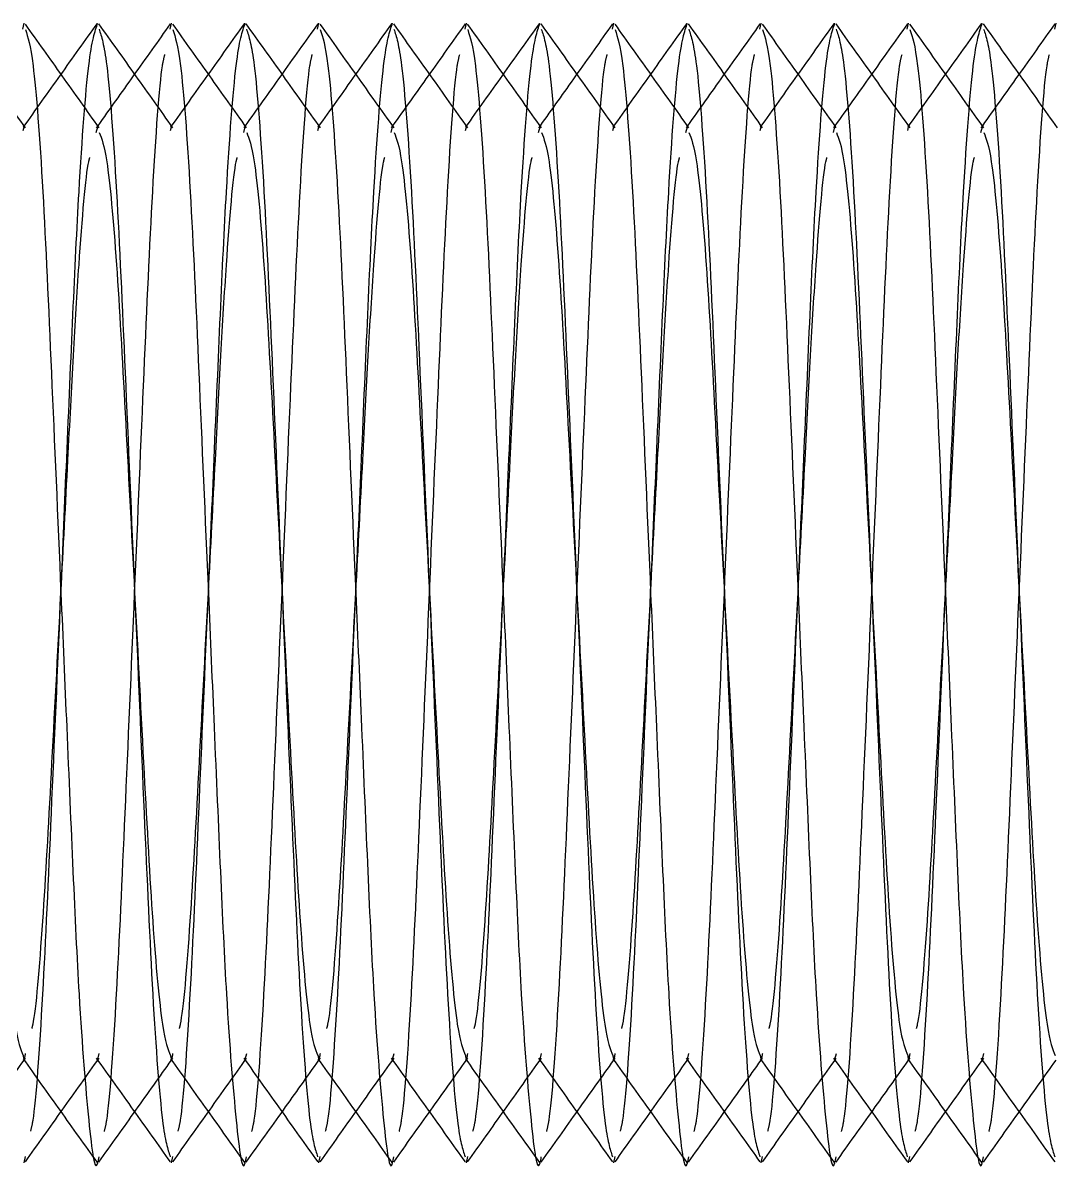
# Model space of a CAD drawing. Header units: metres. Extents: x 0 to 63075, y 0 to 44550.
# Drawn here: x 36151.86 to 36165.86, y 35156.39 to 35171.99 of the extents above; entities that cross this region are included whole.
import ezdxf

# ---------------------------------------------------------------- set-up
doc = ezdxf.new("R2010")
doc.units = ezdxf.units.M
doc.header["$LTSCALE"] = 75
doc.linetypes.add('HIDDEN2', pattern=[4.7625, 3.175, -1.5875])
for name, color, linetype in [('SDM', 7, 'Continuous'), ('SL4', 4, 'Continuous'), ('ST1', 7, 'HIDDEN2')]:
    doc.layers.add(name, color=color, linetype=linetype)

# ---------------------------------------------------------------- blocks, each defined once
blk = doc.blocks.new('A$Ce03ead7b')
at = {"layer": 'SL4'}
for p, q in [((339.551, 1630.993), (339.569, 1631.077)), ((341.551, 1630.993), (341.569, 1631.077)), ((343.551, 1630.993), (343.569, 1631.077)), ((345.551, 1630.993), (345.569, 1631.077)), ((347.551, 1630.993), (347.569, 1631.077)), ((349.551, 1630.993), (349.569, 1631.077)), ((351.551, 1630.993), (351.569, 1631.077)), ((353.551, 1630.993), (353.569, 1631.077))]:
    blk.add_line(p, q, dxfattribs=at)
for points, knots in [([(340.588, 1629.657), (340.421, 1629.892), (340.087, 1630.36), (339.753, 1630.83), (339.586, 1631.064)], [0, 0, 0, 0, 0.49997, 1, 1, 1, 1]), ([(341.552, 1631.065), (341.385, 1630.831), (341.057, 1630.37), (340.729, 1629.91), (340.569, 1629.685)], [0, 0, 0, 0, 0.510193, 1, 1, 1, 1]), ([(342.588, 1629.657), (342.421, 1629.892), (342.087, 1630.36), (341.753, 1630.83), (341.586, 1631.064)], [0, 0, 0, 0, 0.49997, 1, 1, 1, 1]), ([(343.552, 1631.065), (343.385, 1630.831), (343.057, 1630.37), (342.729, 1629.91), (342.569, 1629.685)], [0, 0, 0, 0, 0.5101931, 1, 1, 1, 1]), ([(344.588, 1629.657), (344.421, 1629.892), (344.087, 1630.36), (343.753, 1630.83), (343.586, 1631.064)], [0, 0, 0, 0, 0.49997, 1, 1, 1, 1]), ([(345.552, 1631.065), (345.385, 1630.831), (345.057, 1630.37), (344.729, 1629.91), (344.569, 1629.685)], [0, 0, 0, 0, 0.510193, 1, 1, 1, 1]), ([(346.588, 1629.657), (346.421, 1629.892), (346.087, 1630.36), (345.753, 1630.83), (345.586, 1631.064)], [0, 0, 0, 0, 0.49997, 1, 1, 1, 1]), ([(347.552, 1631.065), (347.385, 1630.831), (347.057, 1630.37), (346.729, 1629.91), (346.569, 1629.685)], [0, 0, 0, 0, 0.510193, 1, 1, 1, 1]), ([(348.588, 1629.657), (348.421, 1629.892), (348.087, 1630.36), (347.753, 1630.83), (347.586, 1631.064)], [0, 0, 0, 0, 0.49997, 1, 1, 1, 1]), ([(349.552, 1631.065), (349.385, 1630.831), (349.057, 1630.37), (348.729, 1629.91), (348.569, 1629.685)], [0, 0, 0, 0, 0.510193, 1, 1, 1, 1]), ([(350.588, 1629.657), (350.421, 1629.892), (350.087, 1630.36), (349.753, 1630.83), (349.586, 1631.064)], [0, 0, 0, 0, 0.49997, 1, 1, 1, 1]), ([(351.552, 1631.065), (351.385, 1630.831), (351.057, 1630.37), (350.729, 1629.91), (350.569, 1629.685)], [0, 0, 0, 0, 0.510193, 1, 1, 1, 1]), ([(352.588, 1629.657), (352.421, 1629.892), (352.087, 1630.36), (351.753, 1630.83), (351.586, 1631.064)], [0, 0, 0, 0, 0.49997, 1, 1, 1, 1]), ([(353.552, 1631.065), (353.385, 1630.831), (353.057, 1630.37), (352.729, 1629.91), (352.569, 1629.685)], [0, 0, 0, 0, 0.510193, 1, 1, 1, 1]), ([(339.587, 1630.989), (339.621, 1630.887), (339.696, 1630.661), (339.825, 1628.939), (339.938, 1626.39), (340.051, 1623.752), (340.152, 1621.425), (340.232, 1619.536), (340.325, 1617.566), (340.448, 1616.096), (340.533, 1615.429), (340.58, 1615.674), (340.586, 1615.704)], [0, 0, 0, 0, 0.1052351, 0.2326582, 0.3550505, 0.4813706, 0.5574277, 0.6444204, 0.7309556, 0.8583788, 0.9825482, 1, 1, 1, 1]), ([(341.587, 1630.989), (341.621, 1630.887), (341.696, 1630.661), (341.825, 1628.939), (341.938, 1626.39), (342.051, 1623.752), (342.152, 1621.425), (342.232, 1619.536), (342.325, 1617.566), (342.448, 1616.096), (342.533, 1615.429), (342.58, 1615.674), (342.586, 1615.704)], [0, 0, 0, 0, 0.1052351, 0.2326582, 0.3550505, 0.4813706, 0.5574277, 0.6444204, 0.7309556, 0.8583788, 0.9825482, 1, 1, 1, 1]), ([(343.587, 1630.989), (343.621, 1630.887), (343.696, 1630.661), (343.825, 1628.939), (343.938, 1626.39), (344.051, 1623.752), (344.152, 1621.425), (344.232, 1619.536), (344.325, 1617.566), (344.448, 1616.096), (344.533, 1615.429), (344.58, 1615.674), (344.586, 1615.704)], [0, 0, 0, 0, 0.105235, 0.232658, 0.35505, 0.481371, 0.557428, 0.64442, 0.730956, 0.858379, 0.982548, 1, 1, 1, 1]), ([(345.587, 1630.989), (345.621, 1630.887), (345.696, 1630.661), (345.825, 1628.939), (345.938, 1626.39), (346.051, 1623.752), (346.152, 1621.425), (346.232, 1619.536), (346.325, 1617.566), (346.448, 1616.096), (346.533, 1615.429), (346.58, 1615.674), (346.586, 1615.704)], [0, 0, 0, 0, 0.105235, 0.232658, 0.35505, 0.481371, 0.557428, 0.64442, 0.730956, 0.858379, 0.982548, 1, 1, 1, 1]), ([(347.587, 1630.989), (347.621, 1630.887), (347.696, 1630.661), (347.825, 1628.939), (347.938, 1626.39), (348.051, 1623.752), (348.152, 1621.425), (348.232, 1619.536), (348.325, 1617.566), (348.448, 1616.096), (348.533, 1615.429), (348.58, 1615.674), (348.586, 1615.704)], [0, 0, 0, 0, 0.105235, 0.232658, 0.35505, 0.481371, 0.557428, 0.64442, 0.730956, 0.858379, 0.982548, 1, 1, 1, 1]), ([(349.587, 1630.989), (349.621, 1630.887), (349.696, 1630.661), (349.825, 1628.939), (349.938, 1626.39), (350.051, 1623.752), (350.152, 1621.425), (350.232, 1619.536), (350.325, 1617.566), (350.448, 1616.096), (350.533, 1615.429), (350.58, 1615.674), (350.586, 1615.704)], [0, 0, 0, 0, 0.105235, 0.232658, 0.35505, 0.481371, 0.557428, 0.64442, 0.730956, 0.858379, 0.982548, 1, 1, 1, 1]), ([(351.587, 1630.989), (351.621, 1630.887), (351.696, 1630.661), (351.825, 1628.939), (351.938, 1626.39), (352.051, 1623.752), (352.152, 1621.425), (352.232, 1619.536), (352.325, 1617.566), (352.448, 1616.096), (352.533, 1615.429), (352.58, 1615.674), (352.586, 1615.704)], [0, 0, 0, 0, 0.105235, 0.232658, 0.35505, 0.481371, 0.557428, 0.64442, 0.730956, 0.858379, 0.982548, 1, 1, 1, 1]), ([(338.589, 1629.592), (338.622, 1629.509), (338.696, 1629.325), (338.825, 1627.922), (338.938, 1625.835), (339.069, 1623.35), (339.199, 1620.865), (339.312, 1618.776), (339.443, 1617.352), (339.52, 1617.166), (339.556, 1617.079)], [0, 0, 0, 0, 0.106972, 0.238781, 0.365377, 0.496042, 0.626708, 0.753304, 0.885113, 1, 1, 1, 1]), ([(340.589, 1629.592), (340.622, 1629.509), (340.696, 1629.325), (340.825, 1627.922), (340.938, 1625.835), (341.069, 1623.35), (341.199, 1620.865), (341.312, 1618.776), (341.443, 1617.352), (341.52, 1617.166), (341.556, 1617.079)], [0, 0, 0, 0, 0.106972, 0.238781, 0.365377, 0.496042, 0.626708, 0.753304, 0.885113, 1, 1, 1, 1]), ([(342.589, 1629.592), (342.622, 1629.509), (342.696, 1629.325), (342.825, 1627.922), (342.938, 1625.835), (343.069, 1623.35), (343.199, 1620.865), (343.312, 1618.776), (343.443, 1617.352), (343.52, 1617.166), (343.556, 1617.079)], [0, 0, 0, 0, 0.1069717, 0.2387806, 0.3653767, 0.4960425, 0.6267083, 0.7533044, 0.8851133, 1, 1, 1, 1]), ([(344.589, 1629.592), (344.622, 1629.509), (344.696, 1629.325), (344.825, 1627.922), (344.938, 1625.835), (345.069, 1623.35), (345.199, 1620.865), (345.312, 1618.776), (345.443, 1617.352), (345.52, 1617.166), (345.556, 1617.079)], [0, 0, 0, 0, 0.106972, 0.238781, 0.365377, 0.496042, 0.626708, 0.753304, 0.885113, 1, 1, 1, 1]), ([(346.589, 1629.592), (346.622, 1629.509), (346.696, 1629.325), (346.825, 1627.922), (346.938, 1625.835), (347.069, 1623.35), (347.199, 1620.865), (347.312, 1618.776), (347.443, 1617.352), (347.52, 1617.166), (347.556, 1617.079)], [0, 0, 0, 0, 0.106972, 0.238781, 0.365377, 0.496042, 0.626708, 0.753304, 0.885113, 1, 1, 1, 1]), ([(348.589, 1629.592), (348.622, 1629.509), (348.696, 1629.325), (348.825, 1627.922), (348.938, 1625.835), (349.069, 1623.35), (349.199, 1620.865), (349.312, 1618.776), (349.443, 1617.352), (349.52, 1617.166), (349.556, 1617.079)], [0, 0, 0, 0, 0.106972, 0.238781, 0.365377, 0.496042, 0.626708, 0.753304, 0.885113, 1, 1, 1, 1]), ([(350.589, 1629.592), (350.622, 1629.509), (350.696, 1629.325), (350.825, 1627.922), (350.938, 1625.835), (351.069, 1623.35), (351.199, 1620.865), (351.312, 1618.776), (351.443, 1617.352), (351.52, 1617.166), (351.556, 1617.079)], [0, 0, 0, 0, 0.106972, 0.238781, 0.365377, 0.496042, 0.626708, 0.753304, 0.885113, 1, 1, 1, 1]), ([(352.589, 1629.592), (352.622, 1629.509), (352.696, 1629.325), (352.825, 1627.922), (352.938, 1625.835), (353.069, 1623.35), (353.199, 1620.865), (353.312, 1618.776), (353.443, 1617.352), (353.52, 1617.166), (353.556, 1617.079)], [0, 0, 0, 0, 0.106972, 0.238781, 0.365377, 0.496042, 0.626708, 0.753304, 0.885113, 1, 1, 1, 1]), ([(338.584, 1615.634), (338.752, 1615.869), (339.08, 1616.329), (339.408, 1616.79), (339.569, 1617.016)], [0, 0, 0, 0, 0.5096866, 1, 1, 1, 1]), ([(339.556, 1617.035), (339.723, 1616.8), (340.057, 1616.331), (340.391, 1615.862), (340.559, 1615.627)], [0, 0, 0, 0, 0.499965, 1, 1, 1, 1]), ([(340.584, 1615.634), (340.752, 1615.869), (341.08, 1616.329), (341.408, 1616.79), (341.569, 1617.016)], [0, 0, 0, 0, 0.5096866, 1, 1, 1, 1]), ([(341.556, 1617.035), (341.723, 1616.8), (342.057, 1616.331), (342.391, 1615.862), (342.559, 1615.627)], [0, 0, 0, 0, 0.499965, 1, 1, 1, 1]), ([(342.584, 1615.634), (342.752, 1615.869), (343.08, 1616.329), (343.408, 1616.79), (343.569, 1617.016)], [0, 0, 0, 0, 0.509687, 1, 1, 1, 1]), ([(343.556, 1617.035), (343.723, 1616.8), (344.057, 1616.331), (344.391, 1615.862), (344.559, 1615.627)], [0, 0, 0, 0, 0.4999648, 1, 1, 1, 1]), ([(344.584, 1615.634), (344.752, 1615.869), (345.08, 1616.329), (345.408, 1616.79), (345.569, 1617.016)], [0, 0, 0, 0, 0.509687, 1, 1, 1, 1]), ([(345.556, 1617.035), (345.723, 1616.8), (346.057, 1616.331), (346.391, 1615.862), (346.559, 1615.627)], [0, 0, 0, 0, 0.499965, 1, 1, 1, 1]), ([(346.584, 1615.634), (346.752, 1615.869), (347.08, 1616.329), (347.408, 1616.79), (347.569, 1617.016)], [0, 0, 0, 0, 0.509687, 1, 1, 1, 1]), ([(347.556, 1617.035), (347.723, 1616.8), (348.057, 1616.331), (348.391, 1615.862), (348.559, 1615.627)], [0, 0, 0, 0, 0.499965, 1, 1, 1, 1]), ([(348.584, 1615.634), (348.752, 1615.869), (349.08, 1616.329), (349.408, 1616.79), (349.569, 1617.016)], [0, 0, 0, 0, 0.509687, 1, 1, 1, 1]), ([(349.556, 1617.035), (349.723, 1616.8), (350.057, 1616.331), (350.391, 1615.862), (350.559, 1615.627)], [0, 0, 0, 0, 0.499965, 1, 1, 1, 1]), ([(350.584, 1615.634), (350.752, 1615.869), (351.08, 1616.329), (351.408, 1616.79), (351.569, 1617.016)], [0, 0, 0, 0, 0.509687, 1, 1, 1, 1]), ([(351.556, 1617.035), (351.723, 1616.8), (352.057, 1616.331), (352.391, 1615.862), (352.559, 1615.627)], [0, 0, 0, 0, 0.499965, 1, 1, 1, 1]), ([(352.584, 1615.634), (352.752, 1615.869), (353.08, 1616.329), (353.408, 1616.79), (353.569, 1617.016)], [0, 0, 0, 0, 0.5096866, 1, 1, 1, 1])]:
    blk.add_open_spline(points, degree=3, knots=knots, dxfattribs=at)
at = {"layer": 'ST1'}
for p, q in [((339.556, 1629.621), (339.569, 1629.671)), ((340.548, 1629.592), (340.569, 1629.671)), ((340.569, 1629.685), (340.549, 1629.657)), ((341.556, 1629.621), (341.569, 1629.671)), ((342.548, 1629.592), (342.569, 1629.671)), ((342.569, 1629.685), (342.549, 1629.657)), ((343.556, 1629.621), (343.569, 1629.671)), ((344.548, 1629.592), (344.569, 1629.671)), ((344.569, 1629.685), (344.549, 1629.657)), ((345.556, 1629.621), (345.569, 1629.671)), ((346.548, 1629.592), (346.569, 1629.671)), ((346.569, 1629.685), (346.549, 1629.657)), ((347.556, 1629.621), (347.569, 1629.671)), ((348.548, 1629.592), (348.569, 1629.671)), ((348.569, 1629.685), (348.549, 1629.657)), ((349.556, 1629.621), (349.569, 1629.671)), ((350.548, 1629.592), (350.569, 1629.671)), ((350.569, 1629.685), (350.549, 1629.657)), ((351.556, 1629.621), (351.569, 1629.671)), ((352.548, 1629.592), (352.569, 1629.671)), ((352.569, 1629.685), (352.549, 1629.657)), ((339.569, 1617.016), (339.588, 1617.043)), ((340.569, 1617.029), (340.589, 1617.108)), ((341.569, 1617.016), (341.588, 1617.043)), ((342.569, 1617.029), (342.589, 1617.108)), ((343.569, 1617.016), (343.588, 1617.043)), ((344.569, 1617.029), (344.589, 1617.108)), ((345.569, 1617.016), (345.588, 1617.043)), ((346.569, 1617.029), (346.589, 1617.108)), ((347.569, 1617.016), (347.588, 1617.043)), ((348.569, 1617.029), (348.589, 1617.108)), ((349.569, 1617.016), (349.588, 1617.043)), ((350.569, 1617.029), (350.589, 1617.108)), ((351.569, 1617.016), (351.588, 1617.043)), ((352.569, 1617.029), (352.589, 1617.108)), ((339.569, 1615.623), (339.587, 1615.711)), ((341.569, 1615.623), (341.587, 1615.711)), ((343.569, 1615.623), (343.587, 1615.711)), ((345.569, 1615.623), (345.587, 1615.711)), ((347.569, 1615.623), (347.587, 1615.711)), ((349.569, 1615.623), (349.587, 1615.711)), ((351.569, 1615.623), (351.587, 1615.711))]:
    blk.add_line(p, q, dxfattribs=at)
for points, knots in [([(339.588, 1629.657), (339.421, 1629.892), (339.086, 1630.362), (338.752, 1630.831), (338.584, 1631.066)], [0, 0, 0, 0, 0.4999369, 1, 1, 1, 1]), ([(340.559, 1631.073), (340.391, 1630.838), (340.057, 1630.369), (339.723, 1629.9), (339.556, 1629.665)], [0, 0, 0, 0, 0.500035, 1, 1, 1, 1]), ([(339.659, 1616.054), (339.67, 1616.095), (339.722, 1616.3), (339.826, 1617.797), (339.938, 1620.3), (340.051, 1622.95), (340.152, 1625.274), (340.232, 1627.169), (340.325, 1629.111), (340.448, 1630.732), (340.529, 1630.963), (340.569, 1631.077)], [0, 0, 0, 0, 0.035067, 0.175217, 0.309833, 0.448769, 0.532422, 0.628103, 0.72328, 0.863429, 1, 1, 1, 1]), ([(341.588, 1629.657), (341.421, 1629.892), (341.086, 1630.362), (340.752, 1630.831), (340.584, 1631.066)], [0, 0, 0, 0, 0.499937, 1, 1, 1, 1]), ([(342.559, 1631.073), (342.391, 1630.838), (342.057, 1630.369), (341.723, 1629.9), (341.556, 1629.665)], [0, 0, 0, 0, 0.5000352, 1, 1, 1, 1]), ([(341.659, 1616.054), (341.67, 1616.095), (341.722, 1616.3), (341.826, 1617.797), (341.938, 1620.3), (342.051, 1622.95), (342.152, 1625.274), (342.232, 1627.169), (342.325, 1629.111), (342.448, 1630.732), (342.529, 1630.963), (342.569, 1631.077)], [0, 0, 0, 0, 0.035067, 0.175217, 0.309833, 0.448769, 0.532422, 0.628103, 0.72328, 0.863429, 1, 1, 1, 1]), ([(343.588, 1629.657), (343.421, 1629.892), (343.086, 1630.362), (342.752, 1630.831), (342.584, 1631.066)], [0, 0, 0, 0, 0.499937, 1, 1, 1, 1]), ([(344.559, 1631.073), (344.391, 1630.838), (344.057, 1630.369), (343.723, 1629.9), (343.556, 1629.665)], [0, 0, 0, 0, 0.500035, 1, 1, 1, 1]), ([(343.659, 1616.054), (343.67, 1616.095), (343.722, 1616.3), (343.826, 1617.797), (343.938, 1620.3), (344.051, 1622.95), (344.152, 1625.274), (344.232, 1627.169), (344.325, 1629.111), (344.448, 1630.732), (344.529, 1630.963), (344.569, 1631.077)], [0, 0, 0, 0, 0.035067, 0.175217, 0.309833, 0.448769, 0.532422, 0.628103, 0.72328, 0.863429, 1, 1, 1, 1]), ([(345.588, 1629.657), (345.421, 1629.892), (345.086, 1630.362), (344.752, 1630.831), (344.584, 1631.066)], [0, 0, 0, 0, 0.4999369, 1, 1, 1, 1]), ([(346.559, 1631.073), (346.391, 1630.838), (346.057, 1630.369), (345.723, 1629.9), (345.556, 1629.665)], [0, 0, 0, 0, 0.500035, 1, 1, 1, 1]), ([(345.659, 1616.054), (345.67, 1616.095), (345.722, 1616.3), (345.826, 1617.797), (345.938, 1620.3), (346.051, 1622.95), (346.152, 1625.274), (346.232, 1627.169), (346.325, 1629.111), (346.448, 1630.732), (346.529, 1630.963), (346.569, 1631.077)], [0, 0, 0, 0, 0.035067, 0.175217, 0.309833, 0.448769, 0.532422, 0.628103, 0.72328, 0.863429, 1, 1, 1, 1]), ([(347.588, 1629.657), (347.421, 1629.892), (347.086, 1630.362), (346.752, 1630.831), (346.584, 1631.066)], [0, 0, 0, 0, 0.499937, 1, 1, 1, 1]), ([(348.559, 1631.073), (348.391, 1630.838), (348.057, 1630.369), (347.723, 1629.9), (347.556, 1629.665)], [0, 0, 0, 0, 0.500035, 1, 1, 1, 1]), ([(347.659, 1616.054), (347.67, 1616.095), (347.722, 1616.3), (347.826, 1617.797), (347.938, 1620.3), (348.051, 1622.95), (348.152, 1625.274), (348.232, 1627.169), (348.325, 1629.111), (348.448, 1630.732), (348.529, 1630.963), (348.569, 1631.077)], [0, 0, 0, 0, 0.035067, 0.175217, 0.309833, 0.448769, 0.532422, 0.628103, 0.72328, 0.863429, 1, 1, 1, 1]), ([(349.588, 1629.657), (349.421, 1629.892), (349.086, 1630.362), (348.752, 1630.831), (348.584, 1631.066)], [0, 0, 0, 0, 0.499937, 1, 1, 1, 1]), ([(350.559, 1631.073), (350.391, 1630.838), (350.057, 1630.369), (349.723, 1629.9), (349.556, 1629.665)], [0, 0, 0, 0, 0.500035, 1, 1, 1, 1]), ([(349.659, 1616.054), (349.67, 1616.095), (349.722, 1616.3), (349.826, 1617.797), (349.938, 1620.3), (350.051, 1622.95), (350.152, 1625.274), (350.232, 1627.169), (350.325, 1629.111), (350.448, 1630.732), (350.529, 1630.963), (350.569, 1631.077)], [0, 0, 0, 0, 0.0350675, 0.1752166, 0.3098326, 0.4487685, 0.5324217, 0.6281026, 0.7232803, 0.8634294, 1, 1, 1, 1]), ([(351.588, 1629.657), (351.421, 1629.892), (351.086, 1630.362), (350.752, 1630.831), (350.584, 1631.066)], [0, 0, 0, 0, 0.499937, 1, 1, 1, 1]), ([(352.559, 1631.073), (352.391, 1630.838), (352.057, 1630.369), (351.723, 1629.9), (351.556, 1629.665)], [0, 0, 0, 0, 0.500035, 1, 1, 1, 1]), ([(351.659, 1616.054), (351.67, 1616.095), (351.722, 1616.3), (351.826, 1617.797), (351.938, 1620.3), (352.051, 1622.95), (352.152, 1625.274), (352.232, 1627.169), (352.325, 1629.111), (352.448, 1630.732), (352.529, 1630.963), (352.569, 1631.077)], [0, 0, 0, 0, 0.035067, 0.175217, 0.309833, 0.448769, 0.532422, 0.628103, 0.72328, 0.863429, 1, 1, 1, 1]), ([(353.588, 1629.657), (353.421, 1629.892), (353.086, 1630.362), (352.752, 1630.831), (352.584, 1631.066)], [0, 0, 0, 0, 0.499937, 1, 1, 1, 1]), ([(340.586, 1630.996), (340.62, 1630.893), (340.695, 1630.666), (340.825, 1628.94), (340.938, 1626.388), (341.069, 1623.35), (341.199, 1620.312), (341.312, 1617.761), (341.442, 1616.036), (341.517, 1615.81), (341.551, 1615.707)], [0, 0, 0, 0, 0.110571, 0.242596, 0.369408, 0.50029, 0.631172, 0.757984, 0.890008, 1, 1, 1, 1]), ([(342.586, 1630.996), (342.62, 1630.893), (342.695, 1630.666), (342.825, 1628.94), (342.938, 1626.388), (343.069, 1623.35), (343.199, 1620.312), (343.312, 1617.761), (343.442, 1616.036), (343.517, 1615.81), (343.551, 1615.707)], [0, 0, 0, 0, 0.110571, 0.242596, 0.369408, 0.50029, 0.631172, 0.757984, 0.890008, 1, 1, 1, 1]), ([(344.586, 1630.996), (344.62, 1630.893), (344.695, 1630.666), (344.825, 1628.94), (344.938, 1626.388), (345.069, 1623.35), (345.199, 1620.312), (345.312, 1617.761), (345.442, 1616.036), (345.517, 1615.81), (345.551, 1615.707)], [0, 0, 0, 0, 0.110571, 0.242596, 0.369408, 0.50029, 0.631172, 0.757984, 0.890008, 1, 1, 1, 1]), ([(346.586, 1630.996), (346.62, 1630.893), (346.695, 1630.666), (346.825, 1628.94), (346.938, 1626.388), (347.069, 1623.35), (347.199, 1620.312), (347.312, 1617.761), (347.442, 1616.036), (347.517, 1615.81), (347.551, 1615.707)], [0, 0, 0, 0, 0.110571, 0.242596, 0.369408, 0.50029, 0.631172, 0.757984, 0.890008, 1, 1, 1, 1]), ([(348.586, 1630.996), (348.62, 1630.893), (348.695, 1630.666), (348.825, 1628.94), (348.938, 1626.388), (349.069, 1623.35), (349.199, 1620.312), (349.312, 1617.761), (349.442, 1616.036), (349.517, 1615.81), (349.551, 1615.707)], [0, 0, 0, 0, 0.1105714, 0.242596, 0.3694081, 0.5002899, 0.6311716, 0.7579837, 0.8900083, 1, 1, 1, 1]), ([(350.586, 1630.996), (350.62, 1630.893), (350.695, 1630.666), (350.825, 1628.94), (350.938, 1626.388), (351.069, 1623.35), (351.199, 1620.312), (351.312, 1617.761), (351.442, 1616.036), (351.517, 1615.81), (351.551, 1615.707)], [0, 0, 0, 0, 0.1105714, 0.242596, 0.3694081, 0.5002899, 0.6311716, 0.7579837, 0.8900083, 1, 1, 1, 1]), ([(352.586, 1630.996), (352.62, 1630.893), (352.695, 1630.666), (352.825, 1628.94), (352.938, 1626.388), (353.069, 1623.35), (353.199, 1620.312), (353.312, 1617.761), (353.442, 1616.036), (353.517, 1615.81), (353.551, 1615.707)], [0, 0, 0, 0, 0.110571, 0.242596, 0.369408, 0.50029, 0.631172, 0.757984, 0.890008, 1, 1, 1, 1]), ([(340.658, 1616.047), (340.669, 1616.089), (340.721, 1616.295), (340.826, 1617.795), (340.938, 1620.303), (341.069, 1623.35), (341.199, 1626.397), (341.311, 1628.904), (341.416, 1630.403), (341.468, 1630.609), (341.479, 1630.651)], [0, 0, 0, 0, 0.040767, 0.196457, 0.346, 0.500342, 0.654684, 0.804227, 0.959916, 1, 1, 1, 1]), ([(342.658, 1616.047), (342.669, 1616.089), (342.721, 1616.295), (342.826, 1617.795), (342.938, 1620.303), (343.069, 1623.35), (343.199, 1626.397), (343.311, 1628.904), (343.416, 1630.403), (343.468, 1630.609), (343.479, 1630.651)], [0, 0, 0, 0, 0.040767, 0.196457, 0.346, 0.500342, 0.654684, 0.804227, 0.959916, 1, 1, 1, 1]), ([(344.658, 1616.047), (344.669, 1616.089), (344.721, 1616.295), (344.826, 1617.795), (344.938, 1620.303), (345.069, 1623.35), (345.199, 1626.397), (345.311, 1628.904), (345.416, 1630.403), (345.468, 1630.609), (345.479, 1630.651)], [0, 0, 0, 0, 0.040767, 0.196457, 0.346, 0.500342, 0.654684, 0.804227, 0.959916, 1, 1, 1, 1]), ([(346.658, 1616.047), (346.669, 1616.089), (346.721, 1616.295), (346.826, 1617.795), (346.938, 1620.303), (347.069, 1623.35), (347.199, 1626.397), (347.311, 1628.904), (347.416, 1630.403), (347.468, 1630.609), (347.479, 1630.651)], [0, 0, 0, 0, 0.040767, 0.196457, 0.346, 0.500342, 0.654684, 0.804227, 0.959916, 1, 1, 1, 1]), ([(348.658, 1616.047), (348.669, 1616.089), (348.721, 1616.295), (348.826, 1617.795), (348.938, 1620.303), (349.069, 1623.35), (349.199, 1626.397), (349.311, 1628.904), (349.416, 1630.403), (349.468, 1630.609), (349.479, 1630.651)], [0, 0, 0, 0, 0.040767, 0.196457, 0.346, 0.500342, 0.654684, 0.804227, 0.959916, 1, 1, 1, 1]), ([(350.658, 1616.047), (350.669, 1616.089), (350.721, 1616.295), (350.826, 1617.795), (350.938, 1620.303), (351.069, 1623.35), (351.199, 1626.397), (351.311, 1628.904), (351.416, 1630.403), (351.468, 1630.609), (351.479, 1630.651)], [0, 0, 0, 0, 0.040767, 0.196457, 0.346, 0.500342, 0.654684, 0.804227, 0.959916, 1, 1, 1, 1]), ([(352.658, 1616.047), (352.669, 1616.089), (352.721, 1616.295), (352.826, 1617.795), (352.938, 1620.303), (353.069, 1623.35), (353.199, 1626.397), (353.311, 1628.904), (353.416, 1630.403), (353.468, 1630.609), (353.479, 1630.651)], [0, 0, 0, 0, 0.040767, 0.196457, 0.346, 0.500342, 0.654684, 0.804227, 0.959916, 1, 1, 1, 1]), ([(339.676, 1617.446), (339.681, 1617.463), (339.727, 1617.628), (339.826, 1618.819), (339.938, 1620.852), (340.057, 1623.13), (340.161, 1625.081), (340.238, 1626.611), (340.328, 1628.063), (340.41, 1629.072), (340.456, 1629.236), (340.461, 1629.253)], [0, 0, 0, 0, 0.019148, 0.181961, 0.338335, 0.499736, 0.617516, 0.717853, 0.818619, 0.981432, 1, 1, 1, 1]), ([(341.676, 1617.446), (341.681, 1617.463), (341.727, 1617.628), (341.826, 1618.819), (341.938, 1620.852), (342.057, 1623.13), (342.161, 1625.081), (342.238, 1626.611), (342.328, 1628.063), (342.41, 1629.072), (342.456, 1629.236), (342.461, 1629.253)], [0, 0, 0, 0, 0.0191483, 0.1819613, 0.3383353, 0.4997364, 0.6175161, 0.7178528, 0.8186194, 0.9814324, 1, 1, 1, 1]), ([(343.676, 1617.446), (343.681, 1617.463), (343.727, 1617.628), (343.826, 1618.819), (343.938, 1620.852), (344.057, 1623.13), (344.161, 1625.081), (344.238, 1626.611), (344.328, 1628.063), (344.41, 1629.072), (344.456, 1629.236), (344.461, 1629.253)], [0, 0, 0, 0, 0.019148, 0.181961, 0.338335, 0.499736, 0.617516, 0.717853, 0.818619, 0.981432, 1, 1, 1, 1]), ([(345.676, 1617.446), (345.681, 1617.463), (345.727, 1617.628), (345.826, 1618.819), (345.938, 1620.852), (346.057, 1623.13), (346.161, 1625.081), (346.238, 1626.611), (346.328, 1628.063), (346.41, 1629.072), (346.456, 1629.236), (346.461, 1629.253)], [0, 0, 0, 0, 0.019148, 0.181961, 0.338335, 0.499736, 0.617516, 0.717853, 0.818619, 0.981432, 1, 1, 1, 1]), ([(347.676, 1617.446), (347.681, 1617.463), (347.727, 1617.628), (347.826, 1618.819), (347.938, 1620.852), (348.057, 1623.13), (348.161, 1625.081), (348.238, 1626.611), (348.328, 1628.063), (348.41, 1629.072), (348.456, 1629.236), (348.461, 1629.253)], [0, 0, 0, 0, 0.019148, 0.181961, 0.338335, 0.499736, 0.617516, 0.717853, 0.818619, 0.981432, 1, 1, 1, 1]), ([(349.676, 1617.446), (349.681, 1617.463), (349.727, 1617.628), (349.826, 1618.819), (349.938, 1620.852), (350.057, 1623.13), (350.161, 1625.081), (350.238, 1626.611), (350.328, 1628.063), (350.41, 1629.072), (350.456, 1629.236), (350.461, 1629.253)], [0, 0, 0, 0, 0.0191483, 0.1819613, 0.3383353, 0.4997364, 0.6175161, 0.7178528, 0.8186194, 0.9814324, 1, 1, 1, 1]), ([(351.676, 1617.446), (351.681, 1617.463), (351.727, 1617.628), (351.826, 1618.819), (351.938, 1620.852), (352.057, 1623.13), (352.161, 1625.081), (352.238, 1626.611), (352.328, 1628.063), (352.41, 1629.072), (352.456, 1629.236), (352.461, 1629.253)], [0, 0, 0, 0, 0.019148, 0.181961, 0.338335, 0.499736, 0.617516, 0.717853, 0.818619, 0.981432, 1, 1, 1, 1]), ([(339.556, 1617.079), (339.56, 1617.055), (339.571, 1616.996), (339.582, 1617.065), (339.589, 1617.107)], [0, 0, 0, 0, 0.390533, 1, 1, 1, 1]), ([(339.586, 1615.636), (339.753, 1615.87), (340.087, 1616.34), (340.421, 1616.808), (340.588, 1617.043)], [0, 0, 0, 0, 0.50003, 1, 1, 1, 1]), ([(340.549, 1617.043), (340.716, 1616.808), (341.051, 1616.339), (341.385, 1615.869), (341.552, 1615.635)], [0, 0, 0, 0, 0.4999404, 1, 1, 1, 1]), ([(341.556, 1617.079), (341.56, 1617.055), (341.571, 1616.996), (341.582, 1617.065), (341.589, 1617.107)], [0, 0, 0, 0, 0.390533, 1, 1, 1, 1]), ([(341.586, 1615.636), (341.753, 1615.87), (342.087, 1616.34), (342.421, 1616.808), (342.588, 1617.043)], [0, 0, 0, 0, 0.50003, 1, 1, 1, 1]), ([(342.549, 1617.043), (342.716, 1616.808), (343.051, 1616.339), (343.385, 1615.869), (343.552, 1615.635)], [0, 0, 0, 0, 0.49994, 1, 1, 1, 1]), ([(343.556, 1617.079), (343.56, 1617.055), (343.571, 1616.996), (343.582, 1617.065), (343.589, 1617.107)], [0, 0, 0, 0, 0.390533, 1, 1, 1, 1]), ([(343.586, 1615.636), (343.753, 1615.87), (344.087, 1616.34), (344.421, 1616.808), (344.588, 1617.043)], [0, 0, 0, 0, 0.50003, 1, 1, 1, 1]), ([(344.549, 1617.043), (344.716, 1616.808), (345.051, 1616.339), (345.385, 1615.869), (345.552, 1615.635)], [0, 0, 0, 0, 0.49994, 1, 1, 1, 1]), ([(345.556, 1617.079), (345.56, 1617.055), (345.571, 1616.996), (345.582, 1617.065), (345.589, 1617.107)], [0, 0, 0, 0, 0.390533, 1, 1, 1, 1]), ([(345.586, 1615.636), (345.753, 1615.87), (346.087, 1616.34), (346.421, 1616.808), (346.588, 1617.043)], [0, 0, 0, 0, 0.50003, 1, 1, 1, 1]), ([(346.549, 1617.043), (346.716, 1616.808), (347.051, 1616.339), (347.385, 1615.869), (347.552, 1615.635)], [0, 0, 0, 0, 0.49994, 1, 1, 1, 1]), ([(347.556, 1617.079), (347.56, 1617.055), (347.571, 1616.996), (347.582, 1617.065), (347.589, 1617.107)], [0, 0, 0, 0, 0.390533, 1, 1, 1, 1]), ([(347.586, 1615.636), (347.753, 1615.87), (348.087, 1616.34), (348.421, 1616.808), (348.588, 1617.043)], [0, 0, 0, 0, 0.50003, 1, 1, 1, 1]), ([(348.549, 1617.043), (348.716, 1616.808), (349.051, 1616.339), (349.385, 1615.869), (349.552, 1615.635)], [0, 0, 0, 0, 0.49994, 1, 1, 1, 1]), ([(349.556, 1617.079), (349.56, 1617.055), (349.571, 1616.996), (349.582, 1617.065), (349.589, 1617.107)], [0, 0, 0, 0, 0.3905327, 1, 1, 1, 1]), ([(349.586, 1615.636), (349.753, 1615.87), (350.087, 1616.34), (350.421, 1616.808), (350.588, 1617.043)], [0, 0, 0, 0, 0.50003, 1, 1, 1, 1]), ([(350.549, 1617.043), (350.716, 1616.808), (351.051, 1616.339), (351.385, 1615.869), (351.552, 1615.635)], [0, 0, 0, 0, 0.49994, 1, 1, 1, 1]), ([(351.556, 1617.079), (351.56, 1617.055), (351.571, 1616.996), (351.582, 1617.065), (351.589, 1617.107)], [0, 0, 0, 0, 0.390533, 1, 1, 1, 1]), ([(351.586, 1615.636), (351.753, 1615.87), (352.087, 1616.34), (352.421, 1616.808), (352.588, 1617.043)], [0, 0, 0, 0, 0.50003, 1, 1, 1, 1]), ([(352.549, 1617.043), (352.716, 1616.808), (353.051, 1616.339), (353.385, 1615.869), (353.552, 1615.635)], [0, 0, 0, 0, 0.49994, 1, 1, 1, 1])]:
    blk.add_open_spline(points, degree=3, knots=knots, dxfattribs=at)

msp = doc.modelspace()

# ---------------------------------------------------------------- block references
at = {"layer": 'SDM'}
msp.add_blockref('A$Ce03ead7b', (35812.302, 33540.915), dxfattribs=at)

doc.saveas('drawing.dxf')
